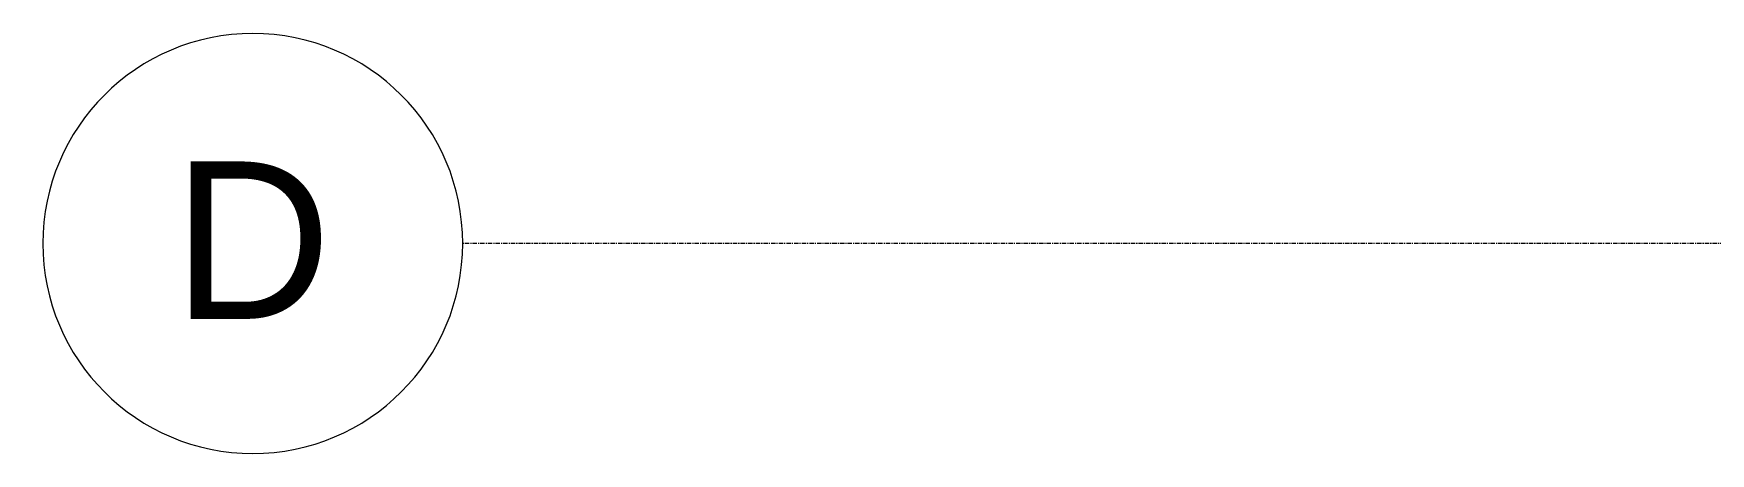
# Model space of a CAD drawing. Header units: inches. Extents: x -4235 to -464, y 9767 to 12269.
# Drawn here: x -4234.8 to -4043.1, y 10792.2 to 10840.2 of the extents above; entities that cross this region are included whole.
import ezdxf

# ---------------------------------------------------------------- set-up
doc = ezdxf.new("R2010")
doc.units = ezdxf.units.IN
doc.header["$MEASUREMENT"] = 0
doc.linetypes.add('Grid Line 1_2_', pattern=[0.875, 0.5, -0.125, 0.125, -0.125])
doc.layers.add('S-GRID-1', color=1, linetype='Grid Line 1_2_', lineweight=9)
doc.layers.add('S-GRID-IDEN', color=1, linetype='Continuous', lineweight=9)
doc.styles.add('Arial', font='arial.ttf', dxfattribs={"height": 18})

# ---------------------------------------------------------------- blocks, each defined once
blk = doc.blocks.new('Grid - Grid Head - Circle-50561-BACKGROUND - ROOF PLAN')
at = {"layer": 'S-GRID-IDEN'}
for start, end in [(360, 180), (180, 360)]:
    blk.add_arc((0, 0), 0.25, start, end, dxfattribs=at)

msp = doc.modelspace()

# ---------------------------------------------------------------- linework, layer by layer
at = {"layer": 'S-GRID-1'}
msp.add_line((-464.45, 10816.19), (-4185.7, 10816.19), dxfattribs=at)

# ---------------------------------------------------------------- block references
at = {"layer": 'S-GRID-IDEN', "xscale": 95.99999999999994, "yscale": 95.99999999999994, "zscale": 95.99999999999994, "rotation": 89.99999999999987}
msp.add_blockref('Grid - Grid Head - Circle-50561-BACKGROUND - ROOF PLAN', (-4209.7, 10816.19), dxfattribs=at)

# ---------------------------------------------------------------- texts
at = {"layer": 'S-GRID-IDEN', "insert": (-4218.86, 10825.57), "char_height": 18, "width": 22.119, "attachment_point": 1, "style": 'Arial'}
msp.add_mtext('D', dxfattribs=at)

doc.saveas('drawing.dxf')
